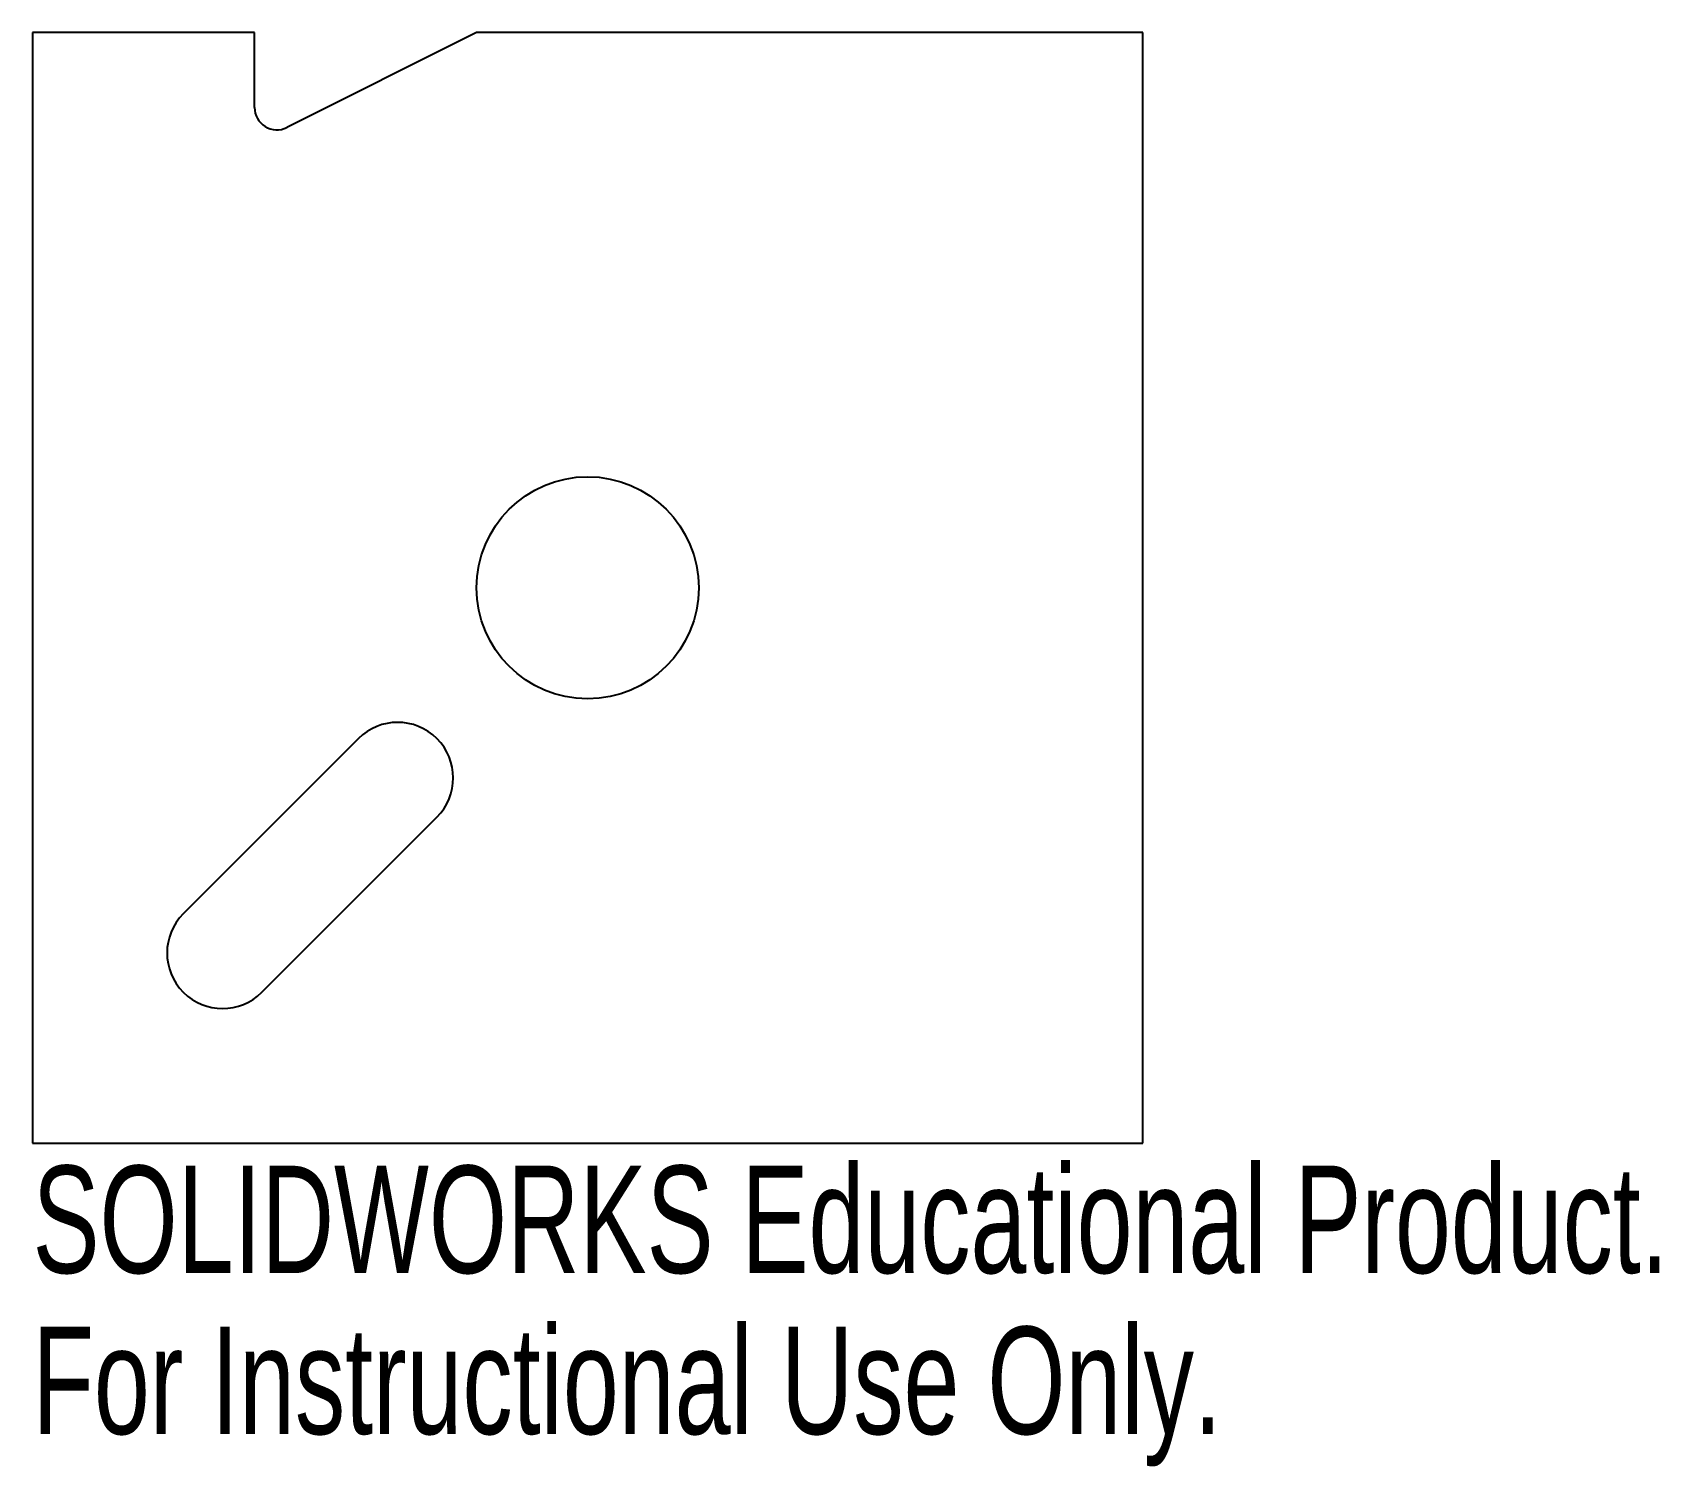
# Model space of a CAD drawing. Header units: millimetres. Extents: x -25 to 48.3, y -39.6 to 25.
import ezdxf

# ---------------------------------------------------------------- set-up
doc = ezdxf.new("R2010")
doc.units = ezdxf.units.MM
doc.styles.add('SLDTEXTSTYLE0', font='TXT', dxfattribs={"width": 0.7})

msp = doc.modelspace()

# ---------------------------------------------------------------- linework, layer by layer
at = {"color": 7, "linetype": 'Continuous', "lineweight": 25}
for p, q in [((-15, 25), (-25, 25)), ((-25, 25), (-25, -25)), ((-15, 21.618), (-15, 25)), ((-5, 25), (-13.553, 20.724)), ((25, 25), (-5, 25)), ((25, -25), (25, 25)), ((-10.326, -6.79), (-18.21, -14.674)), ((-14.674, -18.21), (-6.79, -10.326)), ((-25, -25), (25, -25))]:
    msp.add_line(p, q, dxfattribs=at)
msp.add_circle((0, 0), 5, dxfattribs=at)
for centre, radius, start, end in [((-14, 21.618), 1, 180, 296.56505), ((-8.558, -8.558), 2.5, 315, 135), ((-16.442, -16.442), 2.5, 135, 315)]:
    msp.add_arc(centre, radius, start, end, dxfattribs=at)

# ---------------------------------------------------------------- texts
at = {"color": 7, "linetype": 'Continuous', "char_height": 4.83362, "attachment_point": 1, "style": 'SLDTEXTSTYLE0'}
for s, insert in [('SOLIDWORKS Educational Product.', (-25, -26.02)), ('For Instructional Use Only.', (-25, -33.27))]:
    msp.add_mtext(s, dxfattribs=dict(at, insert=insert))

doc.saveas('drawing.dxf')
